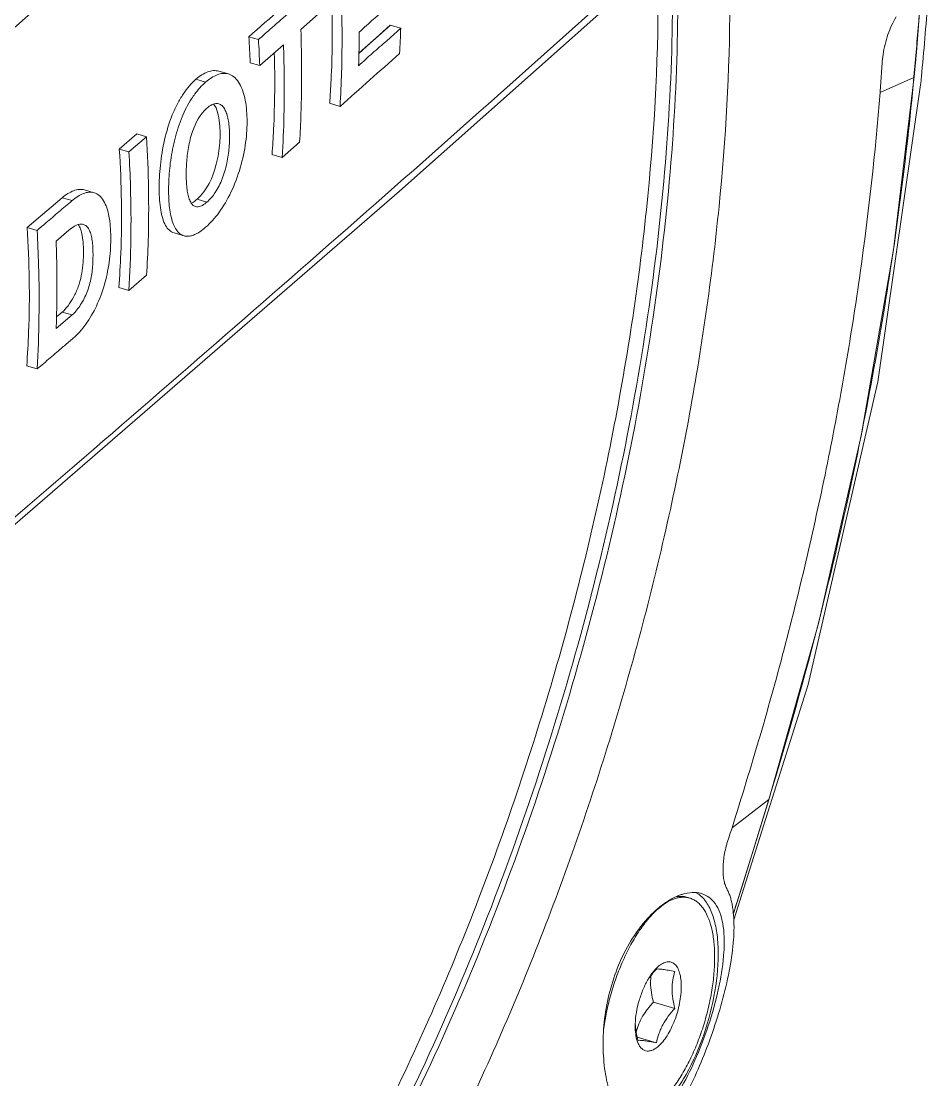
# Model space of a CAD drawing. Header units: millimetres. Extents: x 0 to 4009, y 0 to 2835.
# Drawn here: x 2210.69 to 2250.59, y 2160.39 to 2206.98 of the extents above; entities that cross this region are included whole.
import ezdxf

# ---------------------------------------------------------------- set-up
doc = ezdxf.new("R2010")
doc.units = ezdxf.units.MM
doc.layers.get('0').update_dxf_attribs({"lineweight": 13})

msp = doc.modelspace()

# ---------------------------------------------------------------- linework, layer by layer
for p, q in [((2227.333, 2199.505), (2245.876, 2215.954)), ((2224.039, 2207.536), (2222.998, 2206.617)), ((2226.033, 2205.992), (2226.939, 2206.806)), ((2226.933, 2206.808), (2227.396, 2206.674)), ((2220.7, 2206.294), (2221.132, 2206.169)), ((2226.783, 2206.12), (2227.396, 2206.674)), ((2222.233, 2205.944), (2221.187, 2205.027)), ((2225.56, 2205.567), (2226.033, 2205.992)), ((2225.554, 2205.569), (2225.701, 2205.701)), ((2250.089, 2205.618), (2249.995, 2204.539)), ((2220.762, 2205.149), (2221.187, 2205.027)), ((2218.377, 2204.422), (2218.807, 2204.298)), ((2219.807, 2204.656), (2219.386, 2204.777)), ((2249.981, 2204.503), (2248.49, 2203.834)), ((2249.984, 2204.54), (2249.981, 2204.503)), ((2249.995, 2204.539), (2249.981, 2204.503)), ((2224.26, 2203.364), (2224.723, 2203.23)), ((2215.001, 2201.349), (2215.779, 2202.018)), ((2215.779, 2202.018), (2216.209, 2201.894)), ((2215.431, 2201.225), (2216.209, 2201.894)), ((2222.944, 2201.659), (2222.178, 2200.986)), ((2215.001, 2201.349), (2215.431, 2201.225)), ((2221.723, 2201.118), (2222.178, 2200.986)), ((2213.893, 2199.43), (2213.469, 2199.552)), ((2210.947, 2197.9), (2212.493, 2199.209)), ((2212.493, 2199.209), (2212.928, 2199.082)), ((2218.171, 2198.967), (2218.248, 2199.006)), ((2218.428, 2199.144), (2218.865, 2199.018)), ((2210.947, 2197.9), (2211.388, 2197.773)), ((2212.787, 2197.775), (2212.227, 2197.298)), ((2217.417, 2197.659), (2217.856, 2197.532)), ((2216.209, 2195.794), (2215.431, 2195.125)), ((2214.98, 2195.256), (2215.431, 2195.125)), ((2212.24, 2193.968), (2212.485, 2194.176)), ((2212.246, 2193.966), (2212.49, 2194.174)), ((2212.927, 2194.048), (2212.485, 2194.176)), ((2212.227, 2193.452), (2212.927, 2194.048)), ((2210.927, 2191.806), (2211.388, 2191.673)), ((2245.333, 2177.788), (2242.056, 2167.434)), ((2243.593, 2172.721), (2241.976, 2171.476)), ((2243.593, 2172.721), (2242.43, 2168.96)), ((2243.6, 2172.716), (2243.593, 2172.721)), ((2242.43, 2168.96), (2242.315, 2168.588)), ((2242.431, 2168.96), (2242.316, 2168.588)), ((2240.106, 2168.388), (2239.976, 2168.425)), ((2242.107, 2167.921), (2242.118, 2167.959)), ((2238.728, 2165.375), (2238.635, 2165.286)), ((2239.463, 2163.53), (2238.517, 2163.804)), ((2238.651, 2162.015), (2237.808, 2162.259))]:
    msp.add_line(p, q)
for points in [[(2250.089, 2205.618), (2250.201, 2206.987), (2250.269, 2207.832)], [(2225.701, 2205.701), (2226.318, 2206.254), (2226.933, 2206.808)], [(2243.6, 2172.716), (2245.78, 2180.473), (2247.663, 2188.723), (2249.087, 2196.913), (2249.995, 2204.539)], [(2250.278, 2204.18), (2248.397, 2191.1), (2245.333, 2177.788)], [(2185.292, 2163.482), (2203.917, 2179.229), (2227.333, 2199.505)], [(2242.036, 2167.7), (2242.862, 2170.339), (2243.6, 2172.716)]]:
    msp.add_lwpolyline(points)
for centre, radius, start, end in [((1786.872, 2700.737), 657.79, 311.26428, 311.594824), ((2115.003, 2217.558), 135.935, 354.50183, 355.92819), ((2265.627, 2157.174), 66.178, 130.76898, 131.65875), ((2175.798, 2203.304), 45.008, 2.348, 3.8068), ((2156.909, 2279.352), 97.367, 311.26908, 311.66682), ((2173.608, 2206.921), 51.963, 357.9004, 359.5391), ((2176.249, 2208.505), 51.179, 356.7016, 357.9489), ((2167.13, 2203.023), 54.094, 2.1228, 3.3339), ((1684.237, 2813.66), 815.322, 311.522332, 311.768786), ((2110.954, 2217.927), 140, 354.36511, 354.51025), ((2084.269, 2221.717), 166.686, 345.80435, 346.49753), ((2082.718, 2222.112), 168.286, 342.93278, 345.80338), ((2019.833, 2237.925), 233.036, 342.52811, 342.72919), ((2241.269, 2164.937), 3.933, 125.5951, 127.4612), ((2239.845, 2167.484), 0.941, 73.9237, 82.0258), ((2240.991, 2163.231), 3.135, 147.8011, 149.3992), ((2240.98, 2162.956), 3.273, 143.6375, 145.2029), ((2240.766, 2164.652), 2.375, 171.7871, 180.0186), ((2240.918, 2162.737), 3.205, 177.996, 179.9756), ((2240.41, 2162.983), 2.696, 182.7691, 185.1945), ((2240.504, 2162.991), 2.791, 185.1885, 185.7299)]:
    msp.add_arc(centre, radius, start, end)
for points, knots in [([(2183.05, 2182.985), (2194.124, 2192.527), (2215.887, 2211.558), (2237.832, 2230.379), (2248.611, 2239.763)], [0, 0, 0, 0, 0.505642, 1, 1, 1, 1]), ([(2239.856, 2211.049), (2235.503, 2207.109), (2226.741, 2199.305), (2213.483, 2187.765), (2200.146, 2176.366), (2191.161, 2168.897), (2186.638, 2165.203)], [0, 0, 0, 0, 0.250755, 0.501046, 0.750609, 1, 1, 1, 1]), ([(2224.723, 2209.33), (2224.781, 2208.306), (2224.842, 2206.272), (2224.782, 2204.237), (2224.723, 2203.23)], [0, 0, 0, 0, 0.50419, 1, 1, 1, 1]), ([(2239.355, 2208.086), (2239.355, 2205.927), (2239.179, 2201.496), (2238.447, 2194.748), (2237.253, 2187.819), (2235.616, 2180.834), (2233.567, 2173.918), (2231.142, 2167.193), (2228.384, 2160.78), (2225.342, 2154.793), (2222.072, 2149.338), (2218.63, 2144.51), (2215.076, 2140.394), (2211.471, 2137.058), (2207.869, 2134.561), (2204.32, 2132.948), (2201.379, 2132.374), (2199.169, 2132.434), (2198.118, 2132.624), (2197.61, 2132.758)], [0, 0, 0, 0, 0.069479, 0.142599, 0.218345, 0.295649, 0.373382, 0.450412, 0.525621, 0.597945, 0.66641, 0.73017, 0.788559, 0.84115, 0.887857, 0.929064, 0.965806, 0.983089, 1, 1, 1, 1]), ([(2238.726, 2208.246), (2238.726, 2205.053), (2238.341, 2198.452), (2236.798, 2188.448), (2234.321, 2178.304), (2231.003, 2168.405), (2226.969, 2159.126), (2223.053, 2152.038), (2219.663, 2146.983), (2217.104, 2143.642), (2214.493, 2140.694), (2212.664, 2138.942), (2211.744, 2138.145)], [0, 0, 0, 0, 0.124565, 0.257342, 0.394358, 0.53135, 0.664065, 0.788519, 0.84657, 0.901337, 0.952555, 1, 1, 1, 1]), ([(2241.883, 2207.778), (2241.87, 2204.79), (2241.519, 2198.628), (2240.162, 2189.278), (2237.993, 2179.762), (2235.083, 2170.384), (2231.521, 2161.438), (2227.423, 2153.207), (2223.577, 2147.009), (2220.315, 2142.642), (2217.882, 2139.779), (2215.418, 2137.269), (2212.943, 2135.133), (2210.477, 2133.385), (2208.035, 2132.042), (2205.635, 2131.114), (2203.294, 2130.614), (2201.03, 2130.551), (2198.868, 2130.933), (2196.833, 2131.758), (2194.949, 2133.012), (2193.233, 2134.678), (2191.694, 2136.738), (2190.342, 2139.172), (2189.183, 2141.961), (2188.226, 2145.084), (2187.744, 2147.293), (2187.534, 2148.444)], [0, 0, 0, 0, 0.076465, 0.157645, 0.241524, 0.325929, 0.408671, 0.487642, 0.560938, 0.594967, 0.627031, 0.657019, 0.684869, 0.710582, 0.734236, 0.756007, 0.776187, 0.795201, 0.813591, 0.831977, 0.850979, 0.871144, 0.892894, 0.916525, 0.942214, 0.97004, 1, 1, 1, 1]), ([(2197.613, 2132.754), (2198.118, 2132.608), (2199.162, 2132.393), (2201.362, 2132.284), (2204.297, 2132.797), (2207.846, 2134.346), (2211.452, 2136.785), (2215.063, 2140.068), (2218.627, 2144.139), (2222.084, 2148.929), (2225.372, 2154.353), (2228.435, 2160.318), (2231.216, 2166.717), (2233.667, 2173.436), (2235.742, 2180.354), (2237.406, 2187.349), (2238.628, 2194.294), (2239.387, 2201.065), (2239.581, 2205.515), (2239.59, 2207.683)], [0, 0, 0, 0, 0.016924, 0.034174, 0.070738, 0.111676, 0.158085, 0.210392, 0.268537, 0.332113, 0.400462, 0.472745, 0.547989, 0.62513, 0.703046, 0.780599, 0.856652, 0.930128, 1, 1, 1, 1]), ([(2227.241, 2207.992), (2227.102, 2207.868), (2226.864, 2207.646), (2226.513, 2207.338), (2226.085, 2206.976), (2225.779, 2206.688), (2225.57, 2206.503)], [0, 0, 0, 0, 0.248573, 0.436771, 0.626338, 1, 1, 1, 1]), ([(2250.259, 2207.798), (2250.236, 2207.527), (2250.146, 2206.442), (2250.059, 2205.355), (2249.985, 2204.54)], [0, 0, 0, 0, 0.248748, 1, 1, 1, 1]), ([(2224.266, 2203.362), (2224.291, 2203.707), (2224.377, 2205.1), (2224.394, 2206.497), (2224.37, 2207.547)], [0, 0, 0, 0, 0.247744, 1, 1, 1, 1]), ([(2249.2, 2207.167), (2249.053, 2206.923), (2248.811, 2206.384), (2248.596, 2205.537), (2248.561, 2204.813), (2248.525, 2204.252), (2248.501, 2203.974), (2248.49, 2203.834)], [0, 0, 0, 0, 0.248091, 0.510881, 0.756438, 0.877556, 1, 1, 1, 1]), ([(2222.944, 2201.659), (2222.968, 2202.068), (2223.046, 2203.719), (2223.043, 2205.374), (2222.998, 2206.617)], [0, 0, 0, 0, 0.247437, 1, 1, 1, 1]), ([(2222.233, 2205.944), (2222.248, 2205.527), (2222.29, 2203.874), (2222.252, 2202.22), (2222.178, 2200.986)], [0, 0, 0, 0, 0.252644, 1, 1, 1, 1]), ([(2225.537, 2205.017), (2225.743, 2205.2), (2226.147, 2205.58), (2226.574, 2205.935), (2226.783, 2206.12)], [0, 0, 0, 0, 0.496588, 1, 1, 1, 1]), ([(2221.729, 2201.116), (2221.757, 2201.483), (2221.849, 2202.967), (2221.862, 2204.456), (2221.828, 2205.574)], [0, 0, 0, 0, 0.24752, 1, 1, 1, 1]), ([(2217.417, 2197.659), (2217.341, 2197.681), (2217.19, 2197.771), (2217.025, 2198.002), (2216.904, 2198.308), (2216.82, 2198.683), (2216.772, 2199.115), (2216.75, 2199.771), (2216.796, 2200.663), (2216.975, 2201.764), (2217.248, 2202.672), (2217.552, 2203.336), (2217.803, 2203.767), (2218.08, 2204.125), (2218.275, 2204.334), (2218.377, 2204.422)], [0, 0, 0, 0, 0.031981, 0.068907, 0.113345, 0.165522, 0.224742, 0.289714, 0.432497, 0.587172, 0.742908, 0.816223, 0.883994, 0.945376, 1, 1, 1, 1]), ([(2218.377, 2204.422), (2218.459, 2204.493), (2218.625, 2204.614), (2218.883, 2204.752), (2219.141, 2204.815), (2219.309, 2204.8), (2219.386, 2204.777)], [0, 0, 0, 0, 0.293748, 0.553876, 0.785256, 1, 1, 1, 1]), ([(2219.807, 2204.656), (2219.894, 2204.631), (2220.068, 2204.536), (2220.27, 2204.296), (2220.426, 2203.978), (2220.583, 2203.44), (2220.654, 2202.647), (2220.592, 2201.61), (2220.357, 2200.518), (2219.965, 2199.471), (2219.45, 2198.581), (2219.024, 2198.096), (2218.806, 2197.907)], [0, 0, 0, 0, 0.036181, 0.076758, 0.123625, 0.176926, 0.299952, 0.439496, 0.59094, 0.744517, 0.884671, 1, 1, 1, 1]), ([(2218.807, 2204.298), (2218.888, 2204.368), (2219.05, 2204.493), (2219.307, 2204.629), (2219.563, 2204.693), (2219.731, 2204.678), (2219.807, 2204.656)], [0, 0, 0, 0, 0.292459, 0.553329, 0.785384, 1, 1, 1, 1]), ([(2249.981, 2204.503), (2249.652, 2200.909), (2248.693, 2193.624), (2247.219, 2186.426), (2246.348, 2182.798)], [0, 0, 0, 0, 0.491613, 1, 1, 1, 1]), ([(2218.186, 2203.565), (2218.234, 2203.639), (2218.415, 2203.903), (2218.631, 2204.145), (2218.807, 2204.298)], [0, 0, 0, 0, 0.273019, 1, 1, 1, 1]), ([(2217.856, 2197.532), (2217.79, 2197.551), (2217.658, 2197.622), (2217.502, 2197.802), (2217.381, 2198.045), (2217.288, 2198.341), (2217.224, 2198.685), (2217.172, 2199.215), (2217.171, 2199.945), (2217.254, 2200.873), (2217.442, 2201.83), (2217.738, 2202.746), (2218.024, 2203.312), (2218.186, 2203.565)], [0, 0, 0, 0, 0.032028, 0.067734, 0.109433, 0.157675, 0.212215, 0.272372, 0.405678, 0.55201, 0.706397, 0.859728, 1, 1, 1, 1]), ([(2241.975, 2171.476), (2242.397, 2172.821), (2243.228, 2175.515), (2244.355, 2179.588), (2245.357, 2183.679), (2246.243, 2187.769), (2247.004, 2191.844), (2247.839, 2197.184), (2248.283, 2201.184), (2248.49, 2203.834)], [0, 0, 0, 0, 0.127839, 0.255688, 0.383167, 0.509819, 0.63523, 0.759006, 1, 1, 1, 1]), ([(2218.865, 2203.153), (2218.559, 2202.887), (2218.241, 2202.28), (2218.039, 2201.429), (2217.959, 2200.743), (2217.945, 2200.196), (2217.963, 2199.788), (2217.993, 2199.512), (2218.042, 2199.266), (2218.115, 2199.059), (2218.214, 2198.899), (2218.313, 2198.833), (2218.363, 2198.819)], [0, 0, 0, 0, 0.26012, 0.415289, 0.564398, 0.702508, 0.766639, 0.826381, 0.880515, 0.92763, 0.966868, 1, 1, 1, 1]), ([(2219.382, 2203.346), (2219.343, 2203.358), (2219.256, 2203.365), (2219.124, 2203.329), (2218.991, 2203.256), (2218.907, 2203.19), (2218.865, 2203.153)], [0, 0, 0, 0, 0.212059, 0.443651, 0.705937, 1, 1, 1, 1]), ([(2218.865, 2199.018), (2219.004, 2199.139), (2219.271, 2199.459), (2219.56, 2200.049), (2219.754, 2200.724), (2219.852, 2201.406), (2219.867, 2201.952), (2219.842, 2202.359), (2219.803, 2202.637), (2219.743, 2202.887), (2219.658, 2203.099), (2219.543, 2203.264), (2219.436, 2203.331), (2219.382, 2203.346)], [0, 0, 0, 0, 0.116579, 0.260944, 0.414322, 0.561051, 0.69694, 0.760365, 0.819871, 0.87454, 0.923029, 0.964393, 1, 1, 1, 1]), ([(2219.423, 2202.48), (2219.407, 2202.645), (2219.359, 2202.941), (2219.243, 2203.229), (2219.158, 2203.333)], [0, 0, 0, 0, 0.552132, 1, 1, 1, 1]), ([(2218.428, 2199.144), (2218.87, 2199.528), (2219.268, 2200.42), (2219.449, 2201.587), (2219.451, 2202.196), (2219.423, 2202.48)], [0, 0, 0, 0, 0.492247, 0.75978, 1, 1, 1, 1]), ([(2216.209, 2195.794), (2216.239, 2196.296), (2216.331, 2198.328), (2216.298, 2200.365), (2216.209, 2201.894)], [0, 0, 0, 0, 0.246835, 1, 1, 1, 1]), ([(2214.985, 2195.253), (2215.024, 2195.753), (2215.141, 2197.782), (2215.108, 2199.82), (2215.006, 2201.348)], [0, 0, 0, 0, 0.246419, 1, 1, 1, 1]), ([(2215.431, 2201.225), (2215.461, 2200.711), (2215.551, 2198.679), (2215.523, 2196.641), (2215.431, 2195.125)], [0, 0, 0, 0, 0.253267, 1, 1, 1, 1]), ([(2212.492, 2199.208), (2212.572, 2199.276), (2212.734, 2199.391), (2212.983, 2199.525), (2213.232, 2199.588), (2213.395, 2199.573), (2213.469, 2199.552)], [0, 0, 0, 0, 0.292784, 0.553398, 0.78544, 1, 1, 1, 1]), ([(2212.928, 2199.082), (2213.007, 2199.15), (2213.163, 2199.269), (2213.411, 2199.402), (2213.658, 2199.465), (2213.82, 2199.451), (2213.893, 2199.43)], [0, 0, 0, 0, 0.291534, 0.553141, 0.785652, 1, 1, 1, 1]), ([(2213.893, 2199.43), (2213.976, 2199.406), (2214.143, 2199.313), (2214.331, 2199.072), (2214.469, 2198.754), (2214.563, 2198.374), (2214.617, 2197.948), (2214.643, 2197.32), (2214.597, 2196.48), (2214.398, 2195.446), (2213.948, 2194.202), (2213.386, 2193.373), (2212.928, 2192.983)], [0, 0, 0, 0, 0.036373, 0.077707, 0.12606, 0.181116, 0.241647, 0.306305, 0.444818, 0.594256, 0.747252, 1, 1, 1, 1]), ([(2211.388, 2197.773), (2211.517, 2197.882), (2211.744, 2198.07), (2212.063, 2198.344), (2212.443, 2198.678), (2212.735, 2198.918), (2212.928, 2199.082)], [0, 0, 0, 0, 0.250924, 0.437952, 0.624156, 1, 1, 1, 1]), ([(2218.248, 2199.006), (2218.263, 2199.015), (2218.326, 2199.057), (2218.385, 2199.106), (2218.428, 2199.144)], [0, 0, 0, 0, 0.233283, 1, 1, 1, 1]), ([(2218.363, 2198.819), (2218.399, 2198.808), (2218.507, 2198.802), (2218.685, 2198.874), (2218.803, 2198.964), (2218.865, 2199.018)], [0, 0, 0, 0, 0.20417, 0.560658, 1, 1, 1, 1]), ([(2210.932, 2191.804), (2210.969, 2192.304), (2211.083, 2194.333), (2211.051, 2196.37), (2210.952, 2197.899)], [0, 0, 0, 0, 0.246528, 1, 1, 1, 1]), ([(2213.423, 2198.037), (2213.375, 2198.051), (2213.235, 2198.057), (2213.013, 2197.955), (2212.865, 2197.841), (2212.787, 2197.775)], [0, 0, 0, 0, 0.20936, 0.571208, 1, 1, 1, 1]), ([(2212.927, 2194.048), (2212.988, 2194.101), (2213.108, 2194.226), (2213.335, 2194.531), (2213.585, 2194.993), (2213.77, 2195.61), (2213.845, 2196.237), (2213.855, 2196.738), (2213.838, 2197.116), (2213.808, 2197.377), (2213.758, 2197.614), (2213.683, 2197.814), (2213.574, 2197.965), (2213.473, 2198.022), (2213.423, 2198.037)], [0, 0, 0, 0, 0.05556, 0.118507, 0.261003, 0.413688, 0.558512, 0.693498, 0.757651, 0.818395, 0.874233, 0.923284, 0.964371, 1, 1, 1, 1]), ([(2213.19, 2198.03), (2213.24, 2197.969), (2213.319, 2197.81), (2213.359, 2197.642), (2213.376, 2197.549)], [0, 0, 0, 0, 0.455633, 1, 1, 1, 1]), ([(2218.806, 2197.907), (2218.725, 2197.836), (2218.584, 2197.725), (2218.374, 2197.602), (2218.193, 2197.532), (2218.019, 2197.504), (2217.907, 2197.518), (2217.856, 2197.532)], [0, 0, 0, 0, 0.303603, 0.506356, 0.687386, 0.849613, 1, 1, 1, 1]), ([(2211.388, 2197.773), (2211.418, 2197.259), (2211.505, 2195.226), (2211.479, 2193.189), (2211.388, 2191.673)], [0, 0, 0, 0, 0.253204, 1, 1, 1, 1]), ([(2213.376, 2197.549), (2213.401, 2197.416), (2213.428, 2197.136), (2213.435, 2196.543), (2213.383, 2195.913), (2213.212, 2195.286), (2213.01, 2194.842), (2212.771, 2194.468), (2212.587, 2194.256), (2212.49, 2194.174)], [0, 0, 0, 0, 0.111971, 0.232365, 0.492114, 0.63235, 0.769711, 0.89412, 1, 1, 1, 1]), ([(2212.227, 2193.452), (2212.239, 2193.77), (2212.275, 2195.052), (2212.262, 2196.335), (2212.227, 2197.298)], [0, 0, 0, 0, 0.248023, 1, 1, 1, 1]), ([(2212.928, 2192.983), (2212.799, 2192.873), (2212.572, 2192.685), (2212.252, 2192.411), (2211.873, 2192.078), (2211.581, 2191.837), (2211.388, 2191.673)], [0, 0, 0, 0, 0.250875, 0.437988, 0.624175, 1, 1, 1, 1]), ([(2241.975, 2171.476), (2241.908, 2171.263), (2241.796, 2170.947), (2241.679, 2170.517), (2241.601, 2170.099), (2241.57, 2169.695), (2241.59, 2169.323), (2241.629, 2169.089), (2241.696, 2168.892), (2241.781, 2168.726), (2241.86, 2168.56), (2241.921, 2168.378), (2241.968, 2168.179), (2242.019, 2167.89), (2242.041, 2167.666), (2242.051, 2167.514)], [0, 0, 0, 0, 0.164081, 0.246205, 0.326801, 0.476304, 0.542428, 0.600538, 0.650049, 0.694096, 0.737735, 0.784428, 0.834822, 0.887704, 1, 1, 1, 1]), ([(2238.98, 2168.135), (2239.029, 2168.17), (2239.217, 2168.297), (2239.418, 2168.407), (2239.571, 2168.472)], [0, 0, 0, 0, 0.264247, 1, 1, 1, 1]), ([(2240.622, 2168.587), (2240.742, 2168.552), (2240.978, 2168.437), (2241.259, 2168.138), (2241.461, 2167.733), (2241.587, 2167.235), (2241.643, 2166.654), (2241.624, 2165.743), (2241.43, 2164.491), (2241.015, 2162.951), (2240.461, 2161.453), (2239.909, 2160.307), (2239.425, 2159.532), (2239.174, 2159.203), (2239.046, 2159.058)], [0, 0, 0, 0, 0.035825, 0.073322, 0.115472, 0.164056, 0.219719, 0.282299, 0.424699, 0.581264, 0.738389, 0.881792, 0.944617, 1, 1, 1, 1]), ([(2239.571, 2168.472), (2239.589, 2168.48), (2239.658, 2168.508), (2239.729, 2168.534), (2239.782, 2168.55)], [0, 0, 0, 0, 0.255825, 1, 1, 1, 1]), ([(2239.782, 2168.55), (2239.925, 2168.595), (2240.206, 2168.652), (2240.494, 2168.624), (2240.622, 2168.587)], [0, 0, 0, 0, 0.528802, 1, 1, 1, 1]), ([(2240.396, 2168.626), (2240.414, 2168.617), (2240.483, 2168.576), (2240.548, 2168.528), (2240.594, 2168.488)], [0, 0, 0, 0, 0.245058, 1, 1, 1, 1]), ([(2240.594, 2168.488), (2240.726, 2168.373), (2240.964, 2168.059), (2241.199, 2167.466), (2241.342, 2166.733), (2241.37, 2166.199), (2241.37, 2165.915)], [0, 0, 0, 0, 0.190925, 0.419827, 0.690627, 1, 1, 1, 1]), ([(2238.877, 2168.058), (2238.621, 2167.862), (2238.123, 2167.379), (2237.247, 2166.163), (2236.491, 2164.297), (2236.246, 2162.3), (2236.358, 2160.792), (2236.507, 2160.109), (2236.608, 2159.799)], [0, 0, 0, 0, 0.107691, 0.229211, 0.497508, 0.768198, 0.891549, 1, 1, 1, 1]), ([(2238.95, 2168.093), (2238.873, 2168.037), (2238.8, 2167.979), (2238.728, 2167.917), (2238.579, 2167.788), (2238.286, 2167.486), (2237.887, 2166.955), (2237.51, 2166.332), (2237.167, 2165.634), (2236.867, 2164.88), (2236.618, 2164.09), (2236.435, 2163.323), (2236.352, 2162.819), (2236.322, 2162.588)], [-0.046597, -0.046597, -0.046597, -0.046597, 0, 0, 0, 0.097576, 0.207546, 0.328262, 0.457406, 0.592222, 0.729686, 0.866652, 0.98225, 0.98225, 0.98225, 0.98225]), ([(2238.728, 2159.317), (2238.869, 2159.439), (2239.147, 2159.723), (2239.528, 2160.219), (2239.889, 2160.8), (2240.221, 2161.451), (2240.517, 2162.157), (2240.768, 2162.899), (2240.968, 2163.659), (2241.112, 2164.417), (2241.197, 2165.156), (2241.221, 2165.856), (2241.183, 2166.5), (2241.084, 2167.073), (2240.926, 2167.561), (2240.74, 2167.9), (2240.562, 2168.11), (2240.422, 2168.234), (2240.27, 2168.329), (2240.161, 2168.372), (2240.106, 2168.388)], [0, 0, 0, 0, 0.055389, 0.117513, 0.185555, 0.258364, 0.334558, 0.412611, 0.49092, 0.567871, 0.641906, 0.711591, 0.77569, 0.833268, 0.883821, 0.927483, 0.94707, 0.965448, 0.982953, 1, 1, 1, 1]), ([(2239.976, 2168.415), (2239.909, 2168.425), (2239.768, 2168.429), (2239.553, 2168.394), (2239.333, 2168.317), (2239.189, 2168.243), (2239.117, 2168.2), (2239.06, 2168.167), (2239.004, 2168.13), (2238.95, 2168.093)], [0, 0, 0, 0, 0.225604, 0.463861, 0.720594, 1, 1, 1, 1.22038, 1.22038, 1.22038, 1.22038]), ([(2239.506, 2168.443), (2239.506, 2168.443), (2239.507, 2168.443), (2239.508, 2168.444), (2239.528, 2168.447), (2239.548, 2168.45), (2239.568, 2168.453), (2239.638, 2168.462), (2239.775, 2168.467), (2239.912, 2168.444), (2239.976, 2168.425)], [-0.154935, -0.154935, -0.154935, -0.154935, -0.148227, -0.148227, -0.148227, 0, 0, 0, 0.508976, 1, 1, 1, 1]), ([(2242.051, 2167.514), (2242.074, 2167.148), (2242.05, 2166.358), (2241.789, 2164.658), (2241.289, 2162.901), (2240.639, 2161.179), (2240.099, 2159.993), (2239.535, 2158.977), (2239.111, 2158.389), (2238.892, 2158.145)], [0, 0, 0, 0, 0.109495, 0.234954, 0.513089, 0.653187, 0.784771, 0.90191, 1, 1, 1, 1]), ([(2241.37, 2165.915), (2241.37, 2165.292), (2241.225, 2164.003), (2240.706, 2162.149), (2240.042, 2160.707), (2239.396, 2159.74), (2239.047, 2159.338), (2238.867, 2159.165)], [0, 0, 0, 0, 0.254419, 0.525917, 0.783497, 0.898286, 1, 1, 1, 1]), ([(2238.635, 2165.286), (2238.581, 2165.231), (2238.476, 2165.107), (2238.384, 2164.973), (2238.338, 2164.902)], [0, 0, 0, 0, 0.475902, 1, 1, 1, 1]), ([(2238.651, 2165.263), (2238.624, 2165.234), (2238.517, 2165.116), (2238.415, 2164.992), (2238.345, 2164.896)], [0, 0, 0, 0, 0.251913, 1, 1, 1, 1]), ([(2239.463, 2165.154), (2239.366, 2165.173), (2239.189, 2165.206), (2238.955, 2165.243), (2238.781, 2165.263), (2238.687, 2165.266), (2238.651, 2165.263)], [0, 0, 0, 0, 0.362375, 0.657213, 0.867114, 1, 1, 1, 1]), ([(2239.743, 2164.496), (2239.743, 2164.605), (2239.733, 2164.809), (2239.678, 2165.09), (2239.6, 2165.288), (2239.517, 2165.411), (2239.45, 2165.482), (2239.375, 2165.536), (2239.293, 2165.57), (2239.206, 2165.585), (2239.114, 2165.58), (2239.019, 2165.556), (2238.884, 2165.496), (2238.789, 2165.427), (2238.728, 2165.375)], [0, 0, 0, 0, 0.176286, 0.330449, 0.460858, 0.517768, 0.569981, 0.618683, 0.665488, 0.712273, 0.760915, 0.81303, 0.86984, 1, 1, 1, 1]), ([(2238.293, 2164.827), (2238.207, 2164.682), (2238.053, 2164.371), (2237.878, 2163.876), (2237.759, 2163.363), (2237.721, 2163.017), (2237.716, 2162.849)], [0, 0, 0, 0, 0.242183, 0.499273, 0.75672, 1, 1, 1, 1]), ([(2239.463, 2165.154), (2239.424, 2165.031), (2239.36, 2164.776), (2239.337, 2164.513), (2239.337, 2164.379)], [0, 0, 0, 0, 0.489925, 1, 1, 1, 1]), ([(2238.392, 2164.652), (2238.392, 2164.511), (2238.417, 2164.225), (2238.48, 2163.945), (2238.517, 2163.804)], [0, 0, 0, 0, 0.490548, 1, 1, 1, 1]), ([(2238.728, 2161.859), (2238.8, 2161.921), (2238.941, 2162.071), (2239.128, 2162.335), (2239.301, 2162.648), (2239.453, 2162.997), (2239.578, 2163.37), (2239.671, 2163.751), (2239.729, 2164.127), (2239.743, 2164.376), (2239.743, 2164.496)], [0, 0, 0, 0, 0.09859, 0.211371, 0.335842, 0.468575, 0.605586, 0.742619, 0.875421, 1, 1, 1, 1]), ([(2239.337, 2164.379), (2239.337, 2164.238), (2239.363, 2163.951), (2239.425, 2163.671), (2239.463, 2163.53)], [0, 0, 0, 0, 0.49054, 1, 1, 1, 1]), ([(2238.517, 2163.804), (2238.427, 2163.707), (2238.257, 2163.509), (2238.037, 2163.191), (2237.867, 2162.853), (2237.788, 2162.618), (2237.756, 2162.5)], [0, 0, 0, 0, 0.259382, 0.513344, 0.760181, 1, 1, 1, 1]), ([(2238.651, 2162.015), (2238.679, 2162.151), (2238.733, 2162.354), (2238.835, 2162.617), (2238.962, 2162.879), (2239.165, 2163.191), (2239.36, 2163.419), (2239.463, 2163.53)], [0, 0, 0, 0, 0.238591, 0.360572, 0.484671, 0.738997, 1, 1, 1, 1]), ([(2237.714, 2162.738), (2237.714, 2162.624), (2237.725, 2162.41), (2237.769, 2162.2), (2237.799, 2162.105)], [0, 0, 0, 0, 0.535787, 1, 1, 1, 1]), ([(2237.839, 2162.124), (2237.826, 2162.173), (2237.778, 2162.367), (2237.742, 2162.564), (2237.727, 2162.713)], [0, 0, 0, 0, 0.254105, 1, 1, 1, 1]), ([(2237.799, 2162.105), (2237.818, 2162.049), (2237.86, 2161.944), (2237.946, 2161.811), (2238.05, 2161.713), (2238.172, 2161.657), (2238.306, 2161.646), (2238.447, 2161.678), (2238.592, 2161.75), (2238.683, 2161.819), (2238.728, 2161.859)], [0, 0, 0, 0, 0.147639, 0.276665, 0.390709, 0.496421, 0.602751, 0.718439, 0.849813, 1, 1, 1, 1]), ([(2237.839, 2162.124), (2237.875, 2162.127), (2237.97, 2162.124), (2238.143, 2162.105), (2238.377, 2162.067), (2238.554, 2162.034), (2238.651, 2162.015)], [0, 0, 0, 0, 0.132885, 0.342787, 0.637625, 1, 1, 1, 1])]:
    msp.add_open_spline(points, degree=3, knots=knots)

doc.saveas('drawing.dxf')
